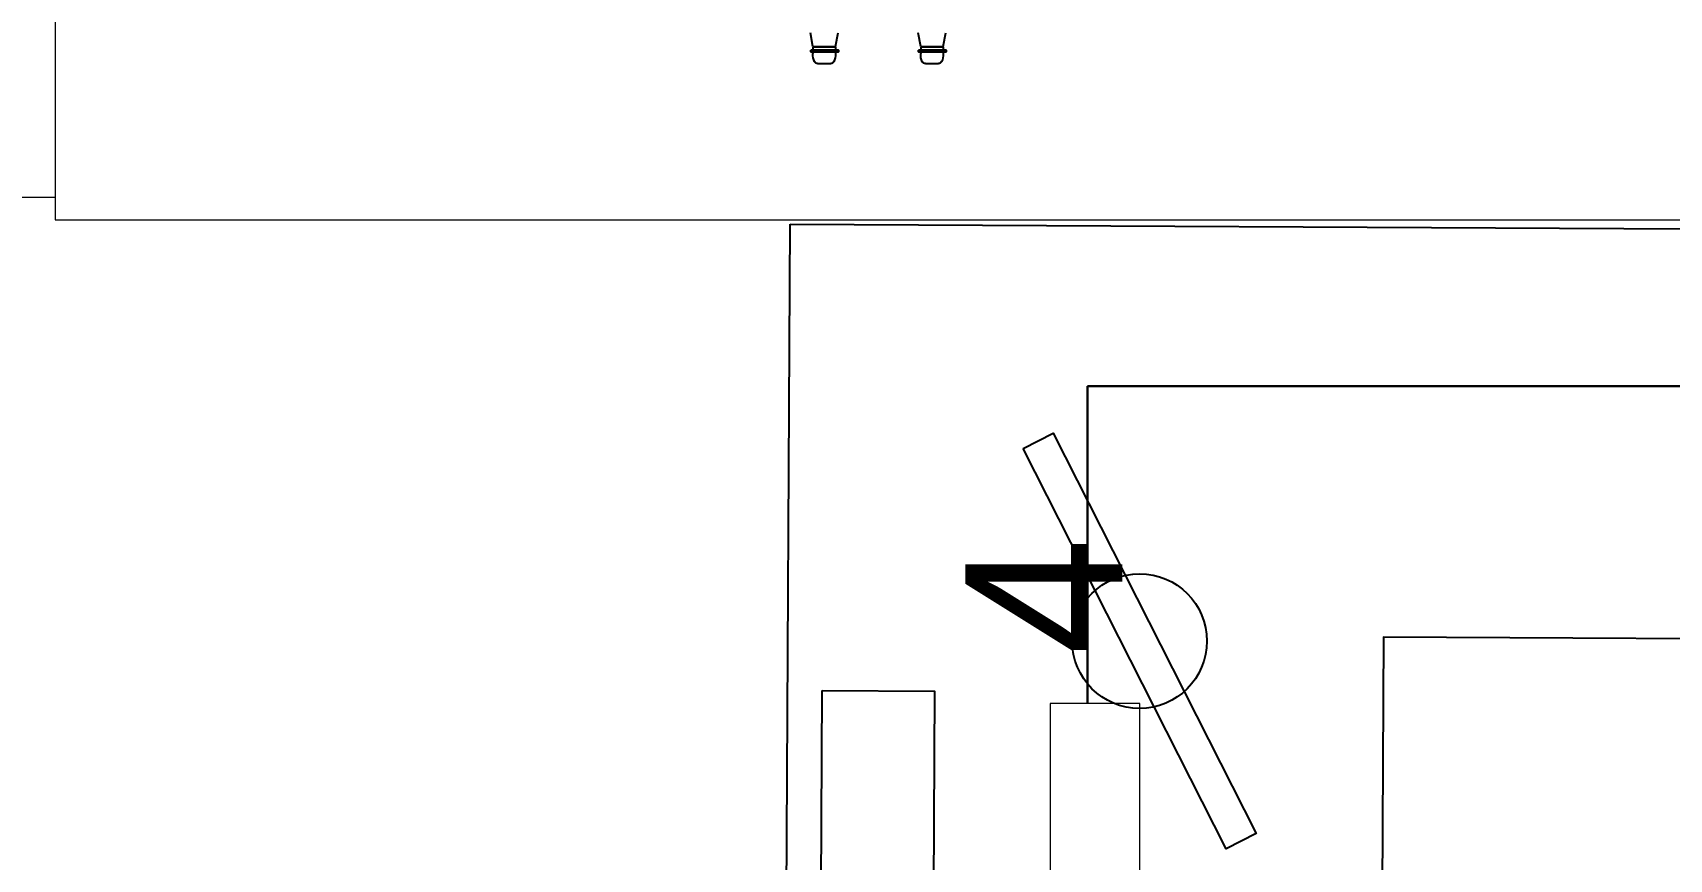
# Model space of a CAD drawing. Extents: x -2012 to 34975, y -1043 to 8321.
# Drawn here: x 18173.3 to 18319.2, y 3811.6 to 3885.2 of the extents above; entities that cross this region are included whole.
import ezdxf

# ---------------------------------------------------------------- set-up
doc = ezdxf.new("R2010")
doc.units = 0
doc.header["$LTSCALE"] = 25
doc.linetypes.add('HIDDEN', pattern=[0.375, 0.25, -0.125])
doc.layers.get('0').update_dxf_attribs({"color": 9, "lineweight": 9})
for name, color, linetype, lineweight in [('05', 9, 'Continuous', 9), ('06D', 9, 'Continuous', 9), ('10', 9, 'Continuous', 9), ('14', 9, 'Continuous', 9), ('31', 9, 'Continuous', 9), ('E-KABLO', 7, 'Continuous', 30)]:
    doc.layers.add(name, color=color, linetype=linetype, lineweight=lineweight)
doc.styles.add('TX-TEXT', font='')
doc.styles.get('TX-TEXT').set_extended_font_data('TrSah Futura Lt BT')

# ---------------------------------------------------------------- blocks, each defined once
blk = doc.blocks.new('ciftkanatdograma_pr2')
at = {"layer": '06D', "lineweight": 25, "ltscale": 0.5}
for p, q in [((-81.14, -8.54), (-81.37, -7.32)), ((-79.14, -8.54), (-81.14, -8.54)), ((-81.14, -8.58), (-81.14, -8.88)), ((-79.14, -8.58), (-81.14, -8.58)), ((-81.14, -8.58, 0), (-81.14, -8.88, 0)), ((-79.14, -8.58, 0), (-81.14, -8.58, 0)), ((-79.14, -8.54), (-78.9, -7.32)), ((-79.14, -8.58), (-79.14, -8.88)), ((-79.14, -8.58, 0), (-79.14, -8.88, 0)), ((-71.53, -8.54), (-71.77, -7.32)), ((-69.53, -8.54), (-71.53, -8.54)), ((-71.53, -8.58), (-71.53, -8.88)), ((-69.53, -8.58), (-71.53, -8.58)), ((-71.53, -8.58, 0), (-71.53, -8.88, 0)), ((-69.53, -8.58, 0), (-71.53, -8.58, 0)), ((-69.53, -8.54), (-69.3, -7.32)), ((-69.53, -8.58), (-69.53, -8.88)), ((-69.53, -8.58, 0), (-69.53, -8.88, 0)), ((-81.41, -8.88), (-78.93, -8.88)), ((-81.41, -8.88, 0), (-78.93, -8.88, 0)), ((-78.93, -9.03), (-81.41, -9.03)), ((-78.93, -9.03, 0), (-81.41, -9.03, 0)), ((-81.14, -9.03), (-81.14, -9.17)), ((-81.14, -9.03, 0), (-81.14, -9.17, 0)), ((-79.55, -10.06, 0), (-80.72, -10.06, 0)), ((-79.14, -9.03), (-79.14, -9.17)), ((-79.14, -9.03, 0), (-79.14, -9.17, 0)), ((-71.8, -8.88), (-69.33, -8.88)), ((-71.8, -8.88, 0), (-69.33, -8.88, 0)), ((-69.33, -9.03), (-71.8, -9.03)), ((-69.33, -9.03, 0), (-71.8, -9.03, 0)), ((-71.53, -9.03), (-71.53, -9.17)), ((-71.53, -9.03, 0), (-71.53, -9.17, 0)), ((-69.95, -10.06, 0), (-71.12, -10.06, 0)), ((-69.53, -9.03), (-69.53, -9.17)), ((-69.53, -9.03, 0), (-69.53, -9.17, 0))]:
    blk.add_line(p, q, dxfattribs=at)
at = {"layer": '06D', "lineweight": 25, "ltscale": 0.5, "elevation": 0}
for points in [[(-78.93, -8.88), (-81.41, -8.88), (-81.41, -9.03), (-78.93, -9.03)], [(-69.33, -8.88), (-71.8, -8.88), (-71.8, -9.03), (-69.33, -9.03)]]:
    blk.add_lwpolyline(points, close=True, dxfattribs=at)
at = {"layer": '06D'}
blk.add_lwpolyline([(-2, -22), (-2, -24), (-148, -24), (-148, -22)], dxfattribs=at)
at = {"layer": '06D', "lineweight": 25, "ltscale": 0.5}
for centre, radius, start, end in [((-79.74, -9.27, 0), 1.4, 176.0974, 206.7398), ((-80.72, -9.76, 0), 0.3, 206.7398, 270), ((-79.55, -9.76, 0), 0.3, 270, 333.2602), ((-80.53, -9.27, 0), 1.4, 333.2602, 3.9026), ((-70.14, -9.27, 0), 1.4, 176.0974, 206.7398), ((-71.12, -9.76, 0), 0.3, 206.7398, 270), ((-69.95, -9.76, 0), 0.3, 270, 333.2602), ((-70.92, -9.27, 0), 1.4, 333.2602, 3.9026)]:
    blk.add_arc(centre, radius, start, end, dxfattribs=at)
blk = doc.blocks.new('m-vw-sandalye-02')
at = {"lineweight": -3, "ltscale": 0.5}
for points in [[(-22.5, 0), (-22.5, -5), (22.5, -5), (22.5, 0)], [(-22.5, -5), (22.5, -5), (22.5, -50), (-22.5, -50)]]:
    blk.add_lwpolyline(points, close=True, dxfattribs=at)
blk = doc.blocks.new('m-vw-çalışma-p-01')
at = {"lineweight": -3, "ltscale": 0.5}
for p, q in [((11.93, 179.03), (91.93, 179.03)), ((11.93, -0.97), (11.93, 179.03))]:
    blk.add_line(p, q, dxfattribs=at)
for points in [[(32.8, 159.16), (35.47, 160.53), (53.74, 124.95), (51.08, 123.58)], [(15, 137.5), (25, 137.5), (25, 102.5), (15, 102.5)]]:
    blk.add_lwpolyline(points, close=True, dxfattribs=at)
blk.add_circle((43.27, 142.05), 6, dxfattribs=at)
at = {"lineweight": -3, "ltscale": 0.5, "xscale": -1, "rotation": 270}
blk.add_blockref('m-vw-sandalye-02', (115, 120), dxfattribs=at)
blk = doc.blocks.new('p-bur-VW-ayd 4')
at = {"linetype": 'ByBlock'}
blk.add_lwpolyline([(-60, -11.5), (60, -11.5), (60, -3.5), (-60, -3.5), (-60, -11.5)], close=True, dxfattribs=at)
at = {"insert": (64.34, 4.06), "char_height": 14, "width": 14.596, "attachment_point": 1, "style": 'TX-TEXT'}
blk.add_mtext('4', dxfattribs=at)

msp = doc.modelspace()

# ---------------------------------------------------------------- linework, layer by layer
at = {"layer": '14'}
msp.add_lwpolyline([(18175.34, 3888.7), (18175.34, 3870.5), (18097.84, 3870.5), (18097.84, 3364.5), (18482.84, 3364.5), (18482.84, 3297.5)], dxfattribs=at)
at = {"layer": 'E-KABLO', "color": 6}
for p in [(18380.92, 3853.71), (18267.35, 3825.43)]:
    msp.add_line(p, (18267.35, 3853.71), dxfattribs=at)

# ---------------------------------------------------------------- block references
at = {"layer": '05', "lineweight": -3, "rotation": 359.7121729643964}
msp.add_blockref('m-vw-çalışma-p-01', (18228, 3689.16), dxfattribs=at)
at = {"layer": '10', "linetype": 'HIDDEN', "xscale": -1}
msp.add_blockref('ciftkanatdograma_pr2', (18173.34, 3892.5), dxfattribs=at)
at = {"layer": '31', "linetype": 'ByBlock', "rotation": 90}
msp.add_blockref('p-bur-VW-ayd 4', (18260.5, 3765.43), dxfattribs=at)

doc.saveas('drawing.dxf')
